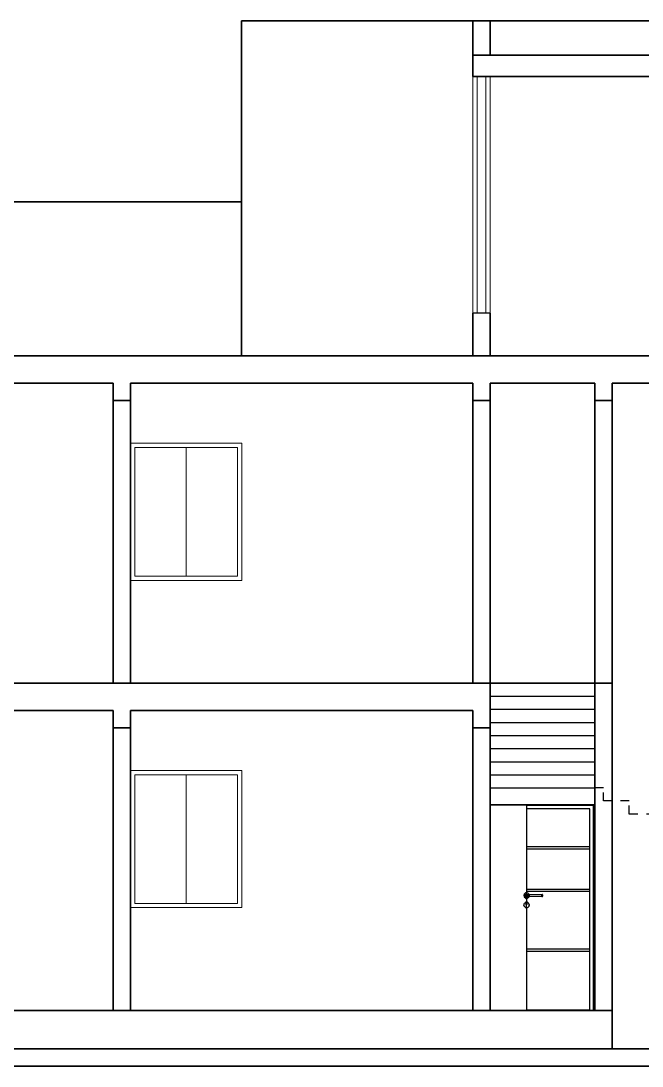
# Model space of a CAD drawing. Header units: metres. Extents: x -434 to 683, y -422 to -228.
# Drawn here: x -102.57 to -95.32, y -299.05 to -286.85 of the extents above; entities that cross this region are included whole.
import ezdxf

# ---------------------------------------------------------------- set-up
doc = ezdxf.new("R2010")
doc.units = ezdxf.units.M
doc.header["$MEASUREMENT"] = 0
doc.linetypes.add('DD', pattern=[0.2, 0.1, -0.1])
for name, color, linetype in [('door1', 20, 'Continuous'), ('Stairs', 3, 'Continuous'), ('Viod', 10, 'Continuous'), ('WALL', 7, 'Continuous')]:
    doc.layers.add(name, color=color, linetype=linetype)
doc.layers.add('walls', color=7, linetype='Continuous', lineweight=35)
doc.layers.add('Windows', color=5, linetype='Continuous', lineweight=15)

msp = doc.modelspace()

# ---------------------------------------------------------------- linework, layer by layer
at = {"layer": 'door1'}
for p, q in [((-96.667, -296.007), (-95.867, -296.007)), ((-96.667, -296.007), (-96.667, -296.989)), ((-95.927, -296.049), (-96.667, -296.049)), ((-95.927, -296.492), (-95.927, -296.049)), ((-95.886, -296.492), (-95.886, -296.007)), ((-95.867, -296.042), (-95.886, -296.042)), ((-95.867, -296.492), (-95.867, -296.007)), ((-96.667, -296.492), (-95.927, -296.492)), ((-95.927, -296.52), (-96.667, -296.52)), ((-95.927, -296.52), (-95.927, -296.492)), ((-95.927, -296.989), (-95.927, -296.52)), ((-95.886, -296.492), (-95.867, -296.492)), ((-95.886, -296.52), (-95.886, -296.492)), ((-95.867, -296.52), (-95.886, -296.52)), ((-95.886, -296.989), (-95.886, -296.52)), ((-95.867, -296.52), (-95.867, -296.492)), ((-95.867, -296.989), (-95.867, -296.52)), ((-96.695, -297.052), (-96.696, -297.056)), ((-96.696, -297.058), (-96.696, -297.061)), ((-96.696, -297.063), (-96.696, -297.066)), ((-96.696, -297.069), (-96.695, -297.072)), ((-96.685, -297.054), (-96.695, -297.052)), ((-96.692, -297.046), (-96.694, -297.051)), ((-96.688, -297.041), (-96.692, -297.046)), ((-96.684, -297.037), (-96.688, -297.041)), ((-96.687, -297.058), (-96.687, -297.061)), ((-96.687, -297.063), (-96.687, -297.066)), ((-96.687, -297.068), (-96.686, -297.07)), ((-96.685, -297.054), (-96.686, -297.056)), ((-96.684, -297.052), (-96.685, -297.054)), ((-96.679, -297.033), (-96.684, -297.037)), ((-96.682, -297.051), (-96.684, -297.052)), ((-96.68, -297.05), (-96.682, -297.051)), ((-96.678, -297.049), (-96.68, -297.05)), ((-96.673, -297.03), (-96.679, -297.033)), ((-96.676, -297.049), (-96.678, -297.049)), ((-96.675, -297.049), (-96.676, -297.049)), ((-96.673, -297.05), (-96.675, -297.049)), ((-96.674, -297.058), (-96.675, -297.061)), ((-96.675, -297.063), (-96.675, -297.066)), ((-96.674, -297.068), (-96.673, -297.07)), ((-96.67, -297.03), (-96.673, -297.03)), ((-96.671, -297.051), (-96.673, -297.05)), ((-96.672, -297.054), (-96.673, -297.056)), ((-96.672, -297.058), (-96.673, -297.06)), ((-96.673, -297.063), (-96.673, -297.065)), ((-96.672, -297.066), (-96.673, -297.065)), ((-96.669, -297.052), (-96.672, -297.054)), ((-96.672, -297.069), (-96.671, -297.07)), ((-96.669, -297.052), (-96.671, -297.051)), ((-96.668, -297.051), (-96.671, -297.051)), ((-96.67, -297.055), (-96.671, -297.056)), ((-96.67, -297.03), (-96.667, -297.029)), ((-96.668, -297.054), (-96.67, -297.055)), ((-96.669, -297.066), (-96.67, -297.065)), ((-96.668, -297.054), (-96.669, -297.052)), ((-96.667, -297.056), (-96.669, -297.059)), ((-96.669, -297.061), (-96.669, -297.059)), ((-96.669, -297.061), (-96.669, -297.066)), ((-96.669, -297.066), (-96.668, -297.068)), ((-96.667, -297.049), (-96.668, -297.051)), ((-96.668, -297.051), (-96.667, -297.053)), ((-96.667, -297.053), (-96.668, -297.054)), ((-96.667, -297.056), (-96.668, -297.054)), ((-96.667, -297.07), (-96.668, -297.068)), ((-96.667, -296.989), (-95.927, -296.989)), ((-96.667, -296.989), (-96.667, -297.017)), ((-96.667, -296.989), (-96.667, -297.017)), ((-95.927, -297.017), (-96.667, -297.017)), ((-96.667, -297.017), (-96.667, -297.029)), ((-96.667, -297.017), (-96.667, -297.029)), ((-96.663, -297.03), (-96.667, -297.029)), ((-96.667, -297.029), (-96.667, -297.049)), ((-96.667, -297.029), (-96.667, -297.049)), ((-96.667, -297.049), (-96.665, -297.051)), ((-96.665, -297.051), (-96.667, -297.053)), ((-96.667, -297.053), (-96.665, -297.054)), ((-96.667, -297.053), (-96.666, -297.056)), ((-96.667, -297.053), (-96.667, -297.056)), ((-96.666, -297.056), (-96.665, -297.054)), ((-96.666, -297.056), (-96.665, -297.059)), ((-96.666, -297.07), (-96.665, -297.068)), ((-96.665, -297.051), (-96.662, -297.051)), ((-96.665, -297.054), (-96.664, -297.052)), ((-96.665, -297.054), (-96.663, -297.055)), ((-96.664, -297.061), (-96.665, -297.059)), ((-96.664, -297.066), (-96.665, -297.068)), ((-96.664, -297.052), (-96.662, -297.051)), ((-96.664, -297.052), (-96.661, -297.054)), ((-96.664, -297.061), (-96.664, -297.066)), ((-96.664, -297.066), (-96.664, -297.065)), ((-96.663, -297.03), (-96.66, -297.03)), ((-96.663, -297.055), (-96.662, -297.056)), ((-96.662, -297.051), (-96.66, -297.05)), ((-96.661, -297.069), (-96.662, -297.07)), ((-96.661, -297.054), (-96.66, -297.056)), ((-96.661, -297.058), (-96.66, -297.06)), ((-96.661, -297.066), (-96.66, -297.065)), ((-96.66, -297.03), (-96.655, -297.033)), ((-96.66, -297.05), (-96.659, -297.049)), ((-96.66, -297.063), (-96.66, -297.065)), ((-96.659, -297.068), (-96.66, -297.07)), ((-96.659, -297.049), (-96.657, -297.049)), ((-96.659, -297.058), (-96.658, -297.061)), ((-96.658, -297.063), (-96.658, -297.066)), ((-96.657, -297.049), (-96.655, -297.049)), ((-96.655, -297.033), (-96.649, -297.037)), ((-96.655, -297.049), (-96.653, -297.05)), ((-96.653, -297.05), (-96.651, -297.051)), ((-96.651, -297.051), (-96.65, -297.052)), ((-96.65, -297.052), (-96.648, -297.054)), ((-96.649, -297.037), (-96.645, -297.041)), ((-96.648, -297.054), (-96.639, -297.052)), ((-96.648, -297.054), (-96.647, -297.056)), ((-96.646, -297.068), (-96.647, -297.07)), ((-96.646, -297.058), (-96.646, -297.061)), ((-96.646, -297.063), (-96.646, -297.066)), ((-96.645, -297.041), (-96.641, -297.046)), ((-96.641, -297.046), (-96.639, -297.051)), ((-96.639, -297.052), (-96.483, -297.049)), ((-96.639, -297.052), (-96.638, -297.056)), ((-96.637, -297.069), (-96.638, -297.072)), ((-96.637, -297.058), (-96.637, -297.061)), ((-96.637, -297.063), (-96.637, -297.066)), ((-96.487, -297.063), (-96.487, -297.066)), ((-96.486, -297.061), (-96.486, -297.059)), ((-96.486, -297.07), (-96.486, -297.068)), ((-96.485, -297.055), (-96.485, -297.053)), ((-96.485, -297.056), (-96.485, -297.055)), ((-96.481, -297.052), (-96.482, -297.051)), ((-96.481, -297.054), (-96.481, -297.052)), ((-96.481, -297.054), (-96.48, -297.057)), ((-96.48, -297.057), (-96.48, -297.059)), ((-96.48, -297.059), (-96.479, -297.061)), ((-96.479, -297.066), (-96.48, -297.068)), ((-96.48, -297.068), (-96.48, -297.07)), ((-96.479, -297.061), (-96.479, -297.063)), ((-96.479, -297.063), (-96.479, -297.066)), ((-95.927, -297.017), (-95.927, -296.989)), ((-95.927, -297.686), (-95.927, -297.017)), ((-95.886, -296.989), (-95.867, -296.989)), ((-95.886, -297.017), (-95.886, -296.989)), ((-95.867, -297.017), (-95.886, -297.017)), ((-95.886, -297.686), (-95.886, -297.017)), ((-95.867, -297.017), (-95.867, -296.989)), ((-95.867, -297.686), (-95.867, -297.017)), ((-96.694, -297.162), (-96.696, -297.168)), ((-96.696, -297.168), (-96.696, -297.174)), ((-96.696, -297.18), (-96.696, -297.174)), ((-96.696, -297.18), (-96.694, -297.186)), ((-96.685, -297.072), (-96.695, -297.072)), ((-96.694, -297.075), (-96.692, -297.081)), ((-96.694, -297.162), (-96.692, -297.156)), ((-96.694, -297.186), (-96.692, -297.191)), ((-96.692, -297.081), (-96.688, -297.086)), ((-96.688, -297.151), (-96.692, -297.156)), ((-96.688, -297.196), (-96.692, -297.191)), ((-96.688, -297.086), (-96.684, -297.09)), ((-96.684, -297.147), (-96.688, -297.151)), ((-96.686, -297.07), (-96.685, -297.072)), ((-96.684, -297.074), (-96.685, -297.072)), ((-96.684, -297.074), (-96.682, -297.076)), ((-96.684, -297.09), (-96.679, -297.094)), ((-96.684, -297.147), (-96.679, -297.143)), ((-96.682, -297.076), (-96.68, -297.077)), ((-96.68, -297.077), (-96.678, -297.077)), ((-96.679, -297.094), (-96.673, -297.096)), ((-96.673, -297.141), (-96.679, -297.143)), ((-96.678, -297.077), (-96.676, -297.077)), ((-96.676, -297.077), (-96.675, -297.077)), ((-96.675, -297.077), (-96.673, -297.077)), ((-96.673, -297.07), (-96.672, -297.072)), ((-96.673, -297.077), (-96.671, -297.076)), ((-96.673, -297.096), (-96.67, -297.096)), ((-96.667, -297.139), (-96.673, -297.141)), ((-96.673, -297.157), (-96.67, -297.153)), ((-96.672, -297.16), (-96.673, -297.157)), ((-96.673, -297.163), (-96.672, -297.16)), ((-96.673, -297.161), (-96.672, -297.16)), ((-96.673, -297.163), (-96.673, -297.161)), ((-96.672, -297.167), (-96.673, -297.163)), ((-96.668, -297.171), (-96.672, -297.167)), ((-96.671, -297.07), (-96.669, -297.072)), ((-96.668, -297.072), (-96.671, -297.07)), ((-96.671, -297.076), (-96.669, -297.074)), ((-96.667, -297.097), (-96.67, -297.096)), ((-96.667, -297.097), (-96.67, -297.153)), ((-96.67, -297.153), (-96.668, -297.153)), ((-96.67, -297.153), (-96.668, -297.171)), ((-96.669, -297.074), (-96.668, -297.072)), ((-96.669, -297.074), (-96.668, -297.076)), ((-96.667, -297.076), (-96.669, -297.074)), ((-96.668, -297.072), (-96.667, -297.07)), ((-96.668, -297.072), (-96.667, -297.076)), ((-96.668, -297.076), (-96.667, -297.076)), ((-96.668, -297.153), (-96.667, -297.15)), ((-96.668, -297.19), (-96.668, -297.171)), ((-96.668, -297.191), (-96.668, -297.19)), ((-96.667, -297.193), (-96.668, -297.191)), ((-96.667, -297.194), (-96.668, -297.191)), ((-96.665, -297.072), (-96.667, -297.076)), ((-96.667, -297.076), (-96.664, -297.074)), ((-96.665, -297.076), (-96.667, -297.076)), ((-96.667, -297.076), (-96.667, -297.097)), ((-96.667, -297.076), (-96.667, -297.097)), ((-96.667, -297.097), (-96.663, -297.096)), ((-96.667, -297.097), (-96.663, -297.153)), ((-96.665, -297.153), (-96.667, -297.15)), ((-96.667, -297.194), (-96.665, -297.191)), ((-96.665, -297.072), (-96.666, -297.07)), ((-96.666, -297.139), (-96.66, -297.141)), ((-96.666, -297.193), (-96.665, -297.191)), ((-96.665, -297.072), (-96.662, -297.07)), ((-96.664, -297.074), (-96.665, -297.072)), ((-96.664, -297.074), (-96.665, -297.076)), ((-96.663, -297.153), (-96.665, -297.153)), ((-96.663, -297.153), (-96.665, -297.171)), ((-96.665, -297.171), (-96.661, -297.167)), ((-96.665, -297.19), (-96.665, -297.171)), ((-96.665, -297.191), (-96.665, -297.19)), ((-96.662, -297.07), (-96.664, -297.072)), ((-96.662, -297.076), (-96.664, -297.074)), ((-96.66, -297.096), (-96.663, -297.096)), ((-96.66, -297.157), (-96.663, -297.153)), ((-96.66, -297.077), (-96.662, -297.076)), ((-96.66, -297.07), (-96.661, -297.072)), ((-96.661, -297.16), (-96.66, -297.157)), ((-96.66, -297.163), (-96.661, -297.16)), ((-96.66, -297.161), (-96.661, -297.16)), ((-96.661, -297.167), (-96.66, -297.163)), ((-96.659, -297.077), (-96.66, -297.077)), ((-96.655, -297.094), (-96.66, -297.096)), ((-96.66, -297.141), (-96.655, -297.143)), ((-96.66, -297.163), (-96.66, -297.161)), ((-96.657, -297.077), (-96.659, -297.077)), ((-96.655, -297.077), (-96.657, -297.077)), ((-96.653, -297.077), (-96.655, -297.077)), ((-96.649, -297.09), (-96.655, -297.094)), ((-96.649, -297.147), (-96.655, -297.143)), ((-96.651, -297.076), (-96.653, -297.077)), ((-96.65, -297.074), (-96.651, -297.076)), ((-96.65, -297.074), (-96.648, -297.072)), ((-96.645, -297.086), (-96.649, -297.09)), ((-96.649, -297.147), (-96.645, -297.151)), ((-96.647, -297.07), (-96.648, -297.072)), ((-96.648, -297.072), (-96.638, -297.072)), ((-96.641, -297.081), (-96.645, -297.086)), ((-96.645, -297.151), (-96.641, -297.156)), ((-96.645, -297.196), (-96.641, -297.191)), ((-96.639, -297.075), (-96.641, -297.081)), ((-96.639, -297.162), (-96.641, -297.156)), ((-96.639, -297.186), (-96.641, -297.191)), ((-96.639, -297.162), (-96.637, -297.168)), ((-96.637, -297.18), (-96.639, -297.186)), ((-96.638, -297.072), (-96.485, -297.076)), ((-96.637, -297.168), (-96.637, -297.174)), ((-96.637, -297.18), (-96.637, -297.174)), ((-96.485, -297.072), (-96.486, -297.07)), ((-96.486, -297.074), (-96.485, -297.076)), ((-96.485, -297.076), (-96.483, -297.077)), ((-96.481, -297.072), (-96.482, -297.076)), ((-96.482, -297.076), (-96.481, -297.074)), ((-96.481, -297.072), (-96.48, -297.07)), ((-96.481, -297.074), (-96.481, -297.072)), ((-96.688, -297.196), (-96.684, -297.2)), ((-96.679, -297.204), (-96.684, -297.2)), ((-96.679, -297.204), (-96.673, -297.207)), ((-96.673, -297.207), (-96.667, -297.208)), ((-96.667, -297.194), (-96.666, -297.193)), ((-96.667, -297.194), (-96.667, -297.193)), ((-96.667, -297.194), (-96.666, -297.208)), ((-96.667, -297.194), (-96.667, -297.208)), ((-96.666, -297.208), (-96.667, -298.404)), ((-96.66, -297.207), (-96.666, -297.208)), ((-96.655, -297.204), (-96.66, -297.207)), ((-96.655, -297.204), (-96.649, -297.2)), ((-96.645, -297.196), (-96.649, -297.2)), ((-96.667, -297.686), (-95.927, -297.686)), ((-96.667, -297.714), (-95.927, -297.714)), ((-95.927, -297.714), (-95.927, -297.686)), ((-95.927, -298.404), (-95.927, -297.714)), ((-95.886, -297.686), (-95.867, -297.686)), ((-95.886, -297.714), (-95.886, -297.686)), ((-95.886, -297.714), (-95.867, -297.714)), ((-95.886, -298.404), (-95.886, -297.714)), ((-95.867, -297.714), (-95.867, -297.686)), ((-95.867, -298.404), (-95.867, -297.714)), ((-96.667, -298.397), (-95.927, -298.397)), ((-95.886, -298.397), (-95.867, -298.397))]:
    msp.add_line(p, q, dxfattribs=at)
at = {"layer": 'Stairs', "ltscale": 1.2}
for p, q in [((-97.092, -294.584), (-95.867, -294.584)), ((-97.092, -294.737), (-95.867, -294.737)), ((-97.092, -294.889), (-95.867, -294.889)), ((-97.092, -295.042), (-95.867, -295.042)), ((-97.092, -295.195), (-95.867, -295.195)), ((-97.092, -295.348), (-95.867, -295.348)), ((-97.092, -295.501), (-95.867, -295.501)), ((-97.092, -295.653), (-95.867, -295.653)), ((-97.092, -295.806), (-95.867, -295.806))]:
    msp.add_line(p, q, dxfattribs=at)
at = {"layer": 'Viod', "linetype": 'DD', "ltscale": 0.2}
for points in [[(-95.767, -295.959), (-95.767, -295.806), (-95.867, -295.806)], [(-95.467, -296.112), (-95.467, -295.959), (-95.767, -295.959)], [(-95.167, -296.265), (-95.167, -296.112), (-95.467, -296.112)]]:
    msp.add_lwpolyline(points, dxfattribs=at)
at = {"layer": 'WALL', "ltscale": 1.2}
msp.add_line((-97.092, -290.264, 0), (-97.292, -290.264, 0), dxfattribs=at)
at = {"layer": 'walls'}
for p, q in [((-99.993, -286.854), (-84.792, -286.854)), ((-99.993, -290.764), (-99.993, -286.854)), ((-97.292, -287.504), (-97.292, -286.854)), ((-97.092, -287.254), (-97.092, -286.854)), ((-97.292, -287.254), (-86.342, -287.254)), ((-97.292, -287.504), (-92.792, -287.504)), ((-110.6, -288.964), (-99.993, -288.964)), ((-97.292, -290.764), (-97.292, -290.264)), ((-97.092, -290.764), (-97.092, -290.264)), ((-110.6, -290.764), (-84.792, -290.764)), ((-103.192, -291.084), (-101.492, -291.084)), ((-101.492, -294.584), (-101.492, -291.084)), ((-101.292, -294.584), (-101.292, -291.084)), ((-101.292, -291.084), (-97.292, -291.084)), ((-97.292, -294.584), (-97.292, -291.084)), ((-97.092, -298.404), (-97.092, -291.084)), ((-97.092, -291.084), (-95.867, -291.084)), ((-95.867, -298.404), (-95.867, -291.084)), ((-95.667, -298.854), (-95.667, -291.084)), ((-95.667, -291.084), (-94.167, -291.084)), ((-101.492, -291.284), (-101.292, -291.284)), ((-97.292, -291.284), (-97.092, -291.284)), ((-95.867, -291.284), (-95.667, -291.284)), ((-112.782, -294.584), (-95.667, -294.584)), ((-103.192, -294.904), (-101.492, -294.904)), ((-101.492, -298.404), (-101.492, -294.904)), ((-101.292, -298.404), (-101.292, -294.904)), ((-101.292, -294.904), (-97.292, -294.904)), ((-97.292, -298.404), (-97.292, -294.904)), ((-101.492, -295.104), (-101.292, -295.104)), ((-97.292, -295.104), (-97.092, -295.104)), ((-97.092, -296.006), (-95.867, -296.006)), ((-112.782, -298.404), (-95.667, -298.404)), ((-117.512, -298.854), (-76.014, -298.854)), ((-117.512, -299.054), (-76.014, -299.054))]:
    msp.add_line(p, q, dxfattribs=at)
at = {"layer": 'Windows', "ltscale": 1.2}
for p, q in [((-97.292, -287.504), (-97.292, -290.264, 0)), ((-97.242, -287.504), (-97.242, -290.264, 0)), ((-97.142, -287.504), (-97.142, -290.264, 0)), ((-97.092, -287.504), (-97.092, -290.264, 0)), ((-100.642, -291.834), (-100.642, -293.334)), ((-100.642, -295.654), (-100.642, -297.154))]:
    msp.add_line(p, q, dxfattribs=at)
for points in [[(-99.992, -291.784), (-101.292, -291.784), (-101.292, -293.384), (-99.992, -293.384)], [(-100.042, -291.834), (-101.242, -291.834), (-101.242, -293.334), (-100.042, -293.334)], [(-99.992, -295.604), (-101.292, -295.604), (-101.292, -297.204), (-99.992, -297.204)], [(-100.042, -295.654), (-101.242, -295.654), (-101.242, -297.154), (-100.042, -297.154)]]:
    msp.add_lwpolyline(points, close=True, dxfattribs=at)

doc.saveas('drawing.dxf')
